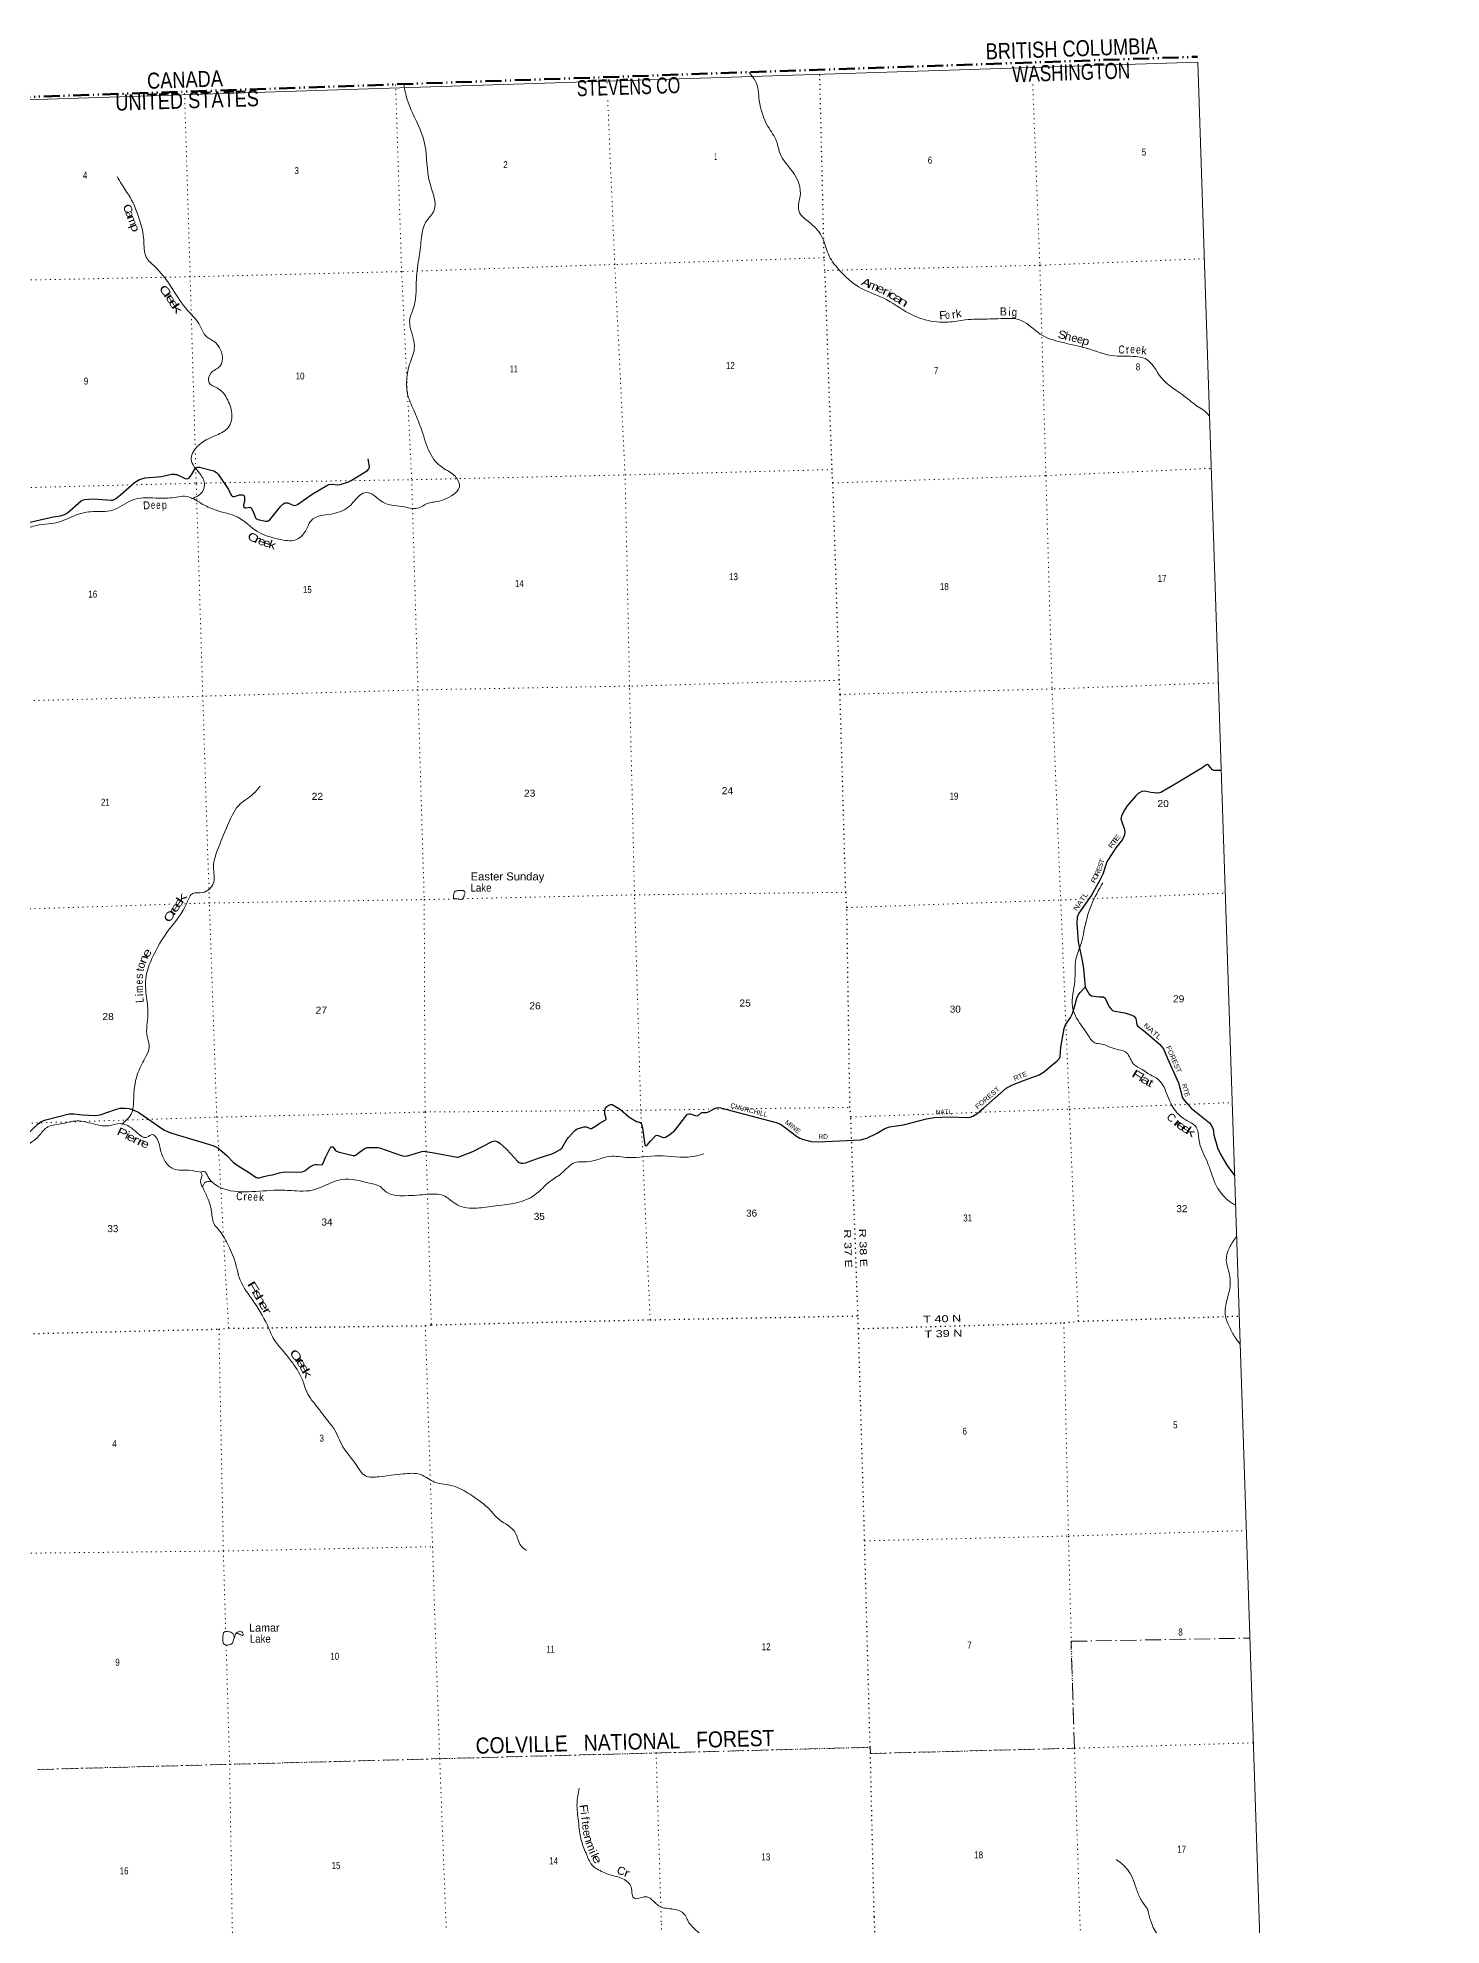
# Model space of a CAD drawing. Header units: feet. Extents: x 485078 to 733631, y 372822 to 564222.
# Drawn here: x 698568 to 733631, y 517044 to 564222 of the extents above; entities that cross this region are included whole.
import ezdxf
from ezdxf.enums import TextEntityAlignment as Align

# ---------------------------------------------------------------- set-up
doc = ezdxf.new("R2010")
doc.units = ezdxf.units.FT
doc.header["$LTSCALE"] = 80
for name, pattern in [('DASH_DOUBLE_DOT', [9.2, 5, -1.2, 0.3, -1.2, 0.3, -1.2]), ('DOT_DASHED', [7.7, 5, -1.2, 0.3, -1.2]), ('DOTTED', [1.5, 0.3, -1.2])]:
    doc.linetypes.add(name, pattern=pattern)
for name, color, linetype, lineweight in [('10', 7, 'DASH_DOUBLE_DOT', 60), ('29', 7, 'Continuous', 25), ('30', 7, 'Continuous', 25), ('39', 7, 'Continuous', 13), ('4', 7, 'Continuous', 13), ('41', 7, 'Continuous', 13), ('44', 7, 'DOT_DASHED', 13), ('6', 7, 'DOTTED', 25), ('7', 7, 'DOTTED', 13)]:
    doc.layers.add(name, color=color, linetype=linetype, lineweight=lineweight)
doc.layers.add('12', color=7, linetype='Continuous')

msp = doc.modelspace()

# ---------------------------------------------------------------- linework, layer by layer
at = {"layer": '10', "lineweight": 70}
msp.add_line((697246.02, 562702.52), (727542.54, 563746.48), dxfattribs=at)
at = {"layer": '29'}
for points in [[(698082.42, 552049.2), (698950.33, 552245.43), (699138.78, 552269.63), (699237.78, 552306.07), (699314.14, 552348.88), (699653.56, 552643.23), (699687.5, 552665.87), (699739.54, 552683.02), (699962.39, 552692.94), (700399.64, 552666.07), (700445.53, 552665.87), (700513.41, 552699.84), (700636.4, 552797.55), (700985.6, 553108.56), (701107.39, 553180.98), (701249.23, 553218.79), (701658.09, 553257.5), (701910.68, 553311.17), (701981.39, 553312.6), (702006.85, 553308.35), (702038.47, 553305.29), (702253.02, 553205.96), (702301.01, 553200.8), (702320.81, 553202.22), (702346.27, 553223.44), (702412.63, 553300.4), (702501.82, 553454.9), (702532.95, 553483.83), (702566.89, 553488.08), (702607.35, 553484.87), (702962.88, 553394.68), (703034.01, 553356.74), (703073.19, 553312.6), (703332.1, 552933.5), (703389.97, 552801.74), (703404.11, 552781.93), (703426.29, 552767.35), (703443.71, 552759.28), (703480.48, 552759.28), (703606.34, 552793.91), (703684.13, 552798.91), (703709.59, 552787.59), (703725.87, 552767.88), (703732.22, 552730.98), (703732.53, 552632.93), (703703.93, 552535.69), (703703.93, 552514.46), (703715.08, 552497.12), (703752.02, 552473.42), (703766.16, 552469.18), (703873.64, 552487.58), (703887.78, 552483.33), (703898.95, 552471.36), (703910.41, 552459.27), (703946.39, 552378.21), (704006.58, 552222.94), (704028.95, 552199.54), (704068.8, 552183.32), (704255.48, 552135.2), (704297.91, 552135.2), (704320.43, 552143.29), (704362.96, 552172), (704635.84, 552501.53), (704693.9, 552565.41), (704739.15, 552593.71), (704793.31, 552599.93), (704815.52, 552599.37), (704965.43, 552534.27), (705018.72, 552535.28), (705058.77, 552551.25), (705421.46, 552809.85), (705791.8, 553032.83), (705839.43, 553053.63), (705941.65, 553060.34), (706051.56, 553045.14), (706125.1, 553053.63), (706334.41, 553118.73), (706394.96, 553151.07), (706804.35, 553407.72), (706840.71, 553444.21), (706849.19, 553466.85), (706854.85, 553486.67), (706849.91, 553544.52), (706818.39, 553700.78)], [(728137.3, 545908.08), (727946.82, 545903.67), (727915.24, 545919.94), (727873.27, 545970.91), (727816.71, 546039.52), (727794.08, 546056.5), (727765.93, 546051.85), (727731.85, 546033.86), (727671.75, 545983.94), (726982.53, 545562.01), (726623.09, 545360.25), (726560.86, 545337.61), (726539.83, 545338.48), (726374.46, 545352.8), (726227.1, 545388.56), (726152.37, 545379.22), (726063.05, 545331.95), (725989.43, 545264.49), (725785.86, 545026.28), (725725.47, 544930.27), (725644.44, 544777.21), (725627.47, 544692.31), (725635.88, 544670.84), (725714.36, 544435.53), (725723.63, 544358.33), (725717.98, 544296.07), (725664.86, 544179.54), (725499.16, 543969.87), (725316.33, 543687.55), (725279.87, 543623.12), (725174.91, 543313.96), (725098.67, 543162.7), (724894.2, 542794.27), (724580.05, 542341.25), (724535.67, 542241.28), (724525.98, 542101.24), (724560.36, 541628.29), (724657.07, 541155.53), (724692.33, 540948.96), (724738.27, 540490.54), (724732.6, 540480.25)], [(712596.71, 537084.29), (712740.94, 537170.83), (712766.39, 537193.48), (712767.05, 537204.87), (712737.12, 537314.78), (712735.28, 537402.92), (712746.59, 537446.79), (712759.9, 537470.96), (712789.02, 537506.22), (712834.27, 537543.02), (712879.62, 537555.91), (712916.3, 537554.34), (713125.26, 537429.43), (713336.49, 537251.29), (713529.43, 537137.07), (713617.76, 537104.32), (713640.39, 537090.17), (713648.27, 537072.68), (713673.97, 536968.67), (713732.51, 536553.07), (713753.53, 536528.36), (713783.34, 536536.72), (713876.27, 536640.9), (714008.09, 536783.09), (714034.08, 536787.74), (714070.44, 536782.97), (714166.49, 536737.8), (714196.82, 536732.98), (714214.57, 536732.14), (714248.51, 536743.46), (714331.51, 536792.23), (714471.96, 536896.3), (714511.28, 536943.88), (714755.43, 537269.33), (714797.24, 537313.77), (714834.01, 537327.92), (714868.17, 537323.77), (714992.2, 537283.78), (715046.7, 537277.64), (715068.77, 537279.8), (715145.14, 537347.73), (715159.28, 537356.22), (715277.09, 537360.46), (715328.99, 537373.2), (715468.97, 537452.01), (715524.15, 537477.92), (715563.75, 537480.75), (715627.14, 537471.75), (717017.59, 537107.15), (717125.12, 537062.81), (717277.55, 536957.24), (717525.41, 536766.27), (717605.91, 536716.57), (717701.25, 536681.71), (717888.76, 536637.32), (718077.28, 536622.4), (719121.02, 536675.56), (719280.37, 536716.57), (719541.63, 536839.79), (719727.27, 536959.98), (719845.77, 536999.88), (720197.84, 537052.72), (720773.81, 537200.55), (720971.83, 537231.5), (721349.32, 537246.9), (721786.4, 537234.51), (721859.94, 537245.83), (721927.63, 537269.43), (722029.65, 537325.08), (722196.17, 537470.64), (722765.05, 537964.72), (722918.27, 538047.09), (723217.63, 538170.7), (723585.06, 538302.77), (723721.08, 538380.77), (723847.99, 538491.68), (724037.87, 538646.82), (724083.13, 538697.77), (724112.3, 538757.3), (724128.49, 538987.9), (724190.61, 539365.71), (724214.88, 539457.06), (724247.18, 539549.68), (724366.18, 539734.82), (724416.89, 539832.7), (724474.74, 540027.2), (724526.6, 540214.68), (724558.31, 540291.21), (724608.02, 540360.82), (724738.27, 540490.54)], [(724738.27, 540490.54), (724835.49, 540313.86), (724890.43, 540276), (725084.34, 540250.6), (725191.87, 540245.93), (725238.42, 540213.69), (725336.22, 540001.26), (725389.87, 539934.6), (725418.15, 539906.3), (725472.72, 539891.09), (725727.63, 539845.65), (725904.65, 539793.09), (725949.52, 539766.75), (726000.82, 539708.18), (726015.18, 539611.7), (726029.1, 539549.69), (726054.79, 539512.22), (726228.14, 539383.17), (726591.03, 539063.12), (726690.97, 538949.67), (726796.18, 538711.23), (727064.63, 538097.27), (727124.2, 537885.51), (727166.14, 537724.16), (727206.14, 537666.46), (727385.93, 537467.03), (727844.97, 537098.67), (727895.78, 537025.06), (727935.49, 536951.49), (727952.03, 536793), (728004.88, 536601.17), (728042.97, 536476), (728127.82, 536300.53), (728294.71, 536013.98), (728471.86, 535777.64)], [(698072.28, 536595.28), (698577.78, 537079.01), (698655.11, 537135.45), (698765.38, 537178.48), (699350.91, 537322.25), (699467.98, 537328.49), (699686.05, 537301.92), (700001.46, 537282.63), (700124.48, 537299.31), (700509.92, 537434.04), (700623.73, 537463.77), (700748.18, 537469.43), (700848.82, 537460.19), (700951.83, 537424.14), (701095.71, 537355.95), (701717.68, 536928.05), (701823, 536877.9), (701938.11, 536832.96), (702943.08, 536532.61), (703068.3, 536477.56), (703292.27, 536279.7), (703446.55, 536113.72), (703549.83, 536040.65), (703835.81, 535868.4)], [(703835.81, 535868.4), (703859.88, 535853.9), (704023.56, 535734.47), (704057.5, 535725.97), (704101.57, 535725.27), (704216.94, 535761.64), (704320.6, 535787.52), (704434.87, 535797.62), (704608.06, 535848.15), (704691.08, 535867.49), (704753.31, 535877.39), (705126.26, 535864.51), (705200.2, 535884.47), (705239.81, 535902.87), (705319.81, 535966.21), (705364.26, 535996.27), (705466.08, 536047.21), (705505.68, 536061.36), (705539.67, 536062.79), (705662.66, 536053.02), (705678.22, 536058.53), (705692.36, 536072.68), (705759.11, 536229.97), (705877.17, 536480.32), (705893.2, 536496.52), (705907.33, 536502.89), (705931.38, 536502.18), (705947.25, 536488.86), (706004.25, 536410.17), (706013.41, 536400.29), (706031.78, 536389.68), (706096.14, 536369.04), (706446.16, 536284.25), (706474.45, 536282.83), (706485.06, 536285.98), (706502.73, 536289.91), (706523.95, 536302.64), (706608.94, 536367.05), (706748.81, 536463.97), (706775.68, 536478.12), (706794.04, 536480.55), (707061.42, 536481.96), (707106.62, 536476), (707680.79, 536276.47), (707746.32, 536270.17), (707808.08, 536276.47), (708164.46, 536381.19), (708201.23, 536388.26), (708247.06, 536384.78), (708420.95, 536356.65), (709044.12, 536243.92), (709061.09, 536245.33), (709096.29, 536247.42), (709439.55, 536380.66), (709917.57, 536629.65), (709983.17, 536647.23), (710045.4, 536633.08), (710113.97, 536590.21), (710286.34, 536430.87), (710557.9, 536135.82), (710591.29, 536110.9), (710647.86, 536091.08), (710687.46, 536088.25), (710754.29, 536096.38), (711119.51, 536234.43), (711394.15, 536316.8), (711487.92, 536357.13), (711618.03, 536430.72), (711660.34, 536469.5), (711789.75, 536681.92), (711830.17, 536733.56), (711974.42, 536897.71), (712018.4, 536932.16), (712067.76, 536958.56), (712217.67, 537003.85), (712251.61, 537003.85), (712279.4, 537001.94), (712364.75, 536955.73), (712387.38, 536950.07), (712405.65, 536955.98), (712505.99, 537020.07), (712596.71, 537084.29)]]:
    msp.add_lwpolyline(points, dxfattribs=at)
at = {"layer": '39'}
for points in [[(716340.3, 563351.6), (716497.74, 563139.26), (716593.9, 562652.06), (716809.65, 562006.16), (717024.08, 561631.42), (717119.89, 561306.12), (717368.23, 560948.47), (717619.8, 560323.77), (717578.77, 559899.7), (717924.21, 559540.6), (718199.48, 559159.38), (718339.59, 558766.46), (718608.47, 558397.22), (719076.41, 557994.85), (719702.87, 557712.07), (720327.76, 557338.18), (720740.77, 557171.12), (721310.55, 557113.5), (721739.67, 557171.52), (722030.42, 557187.38), (722549.77, 557199.24), (723139.43, 557154.29), (723609.65, 556816.74), (724147.07, 556610.51), (724763.84, 556461.05), (725476.83, 556267.61), (725990.79, 556255.04), (726234.86, 556202.87), (726636.08, 555725.86), (727233.47, 555248.02), (727520.62, 555024.98), (727683.22, 554920.04), (727843.31, 554761.36)], [(707715.22, 563060.72), (707797.11, 562677.98), (708019.71, 562151.67), (708240.64, 561538.29), (708354.7, 560616.45), (708474.82, 560214.9), (708470.96, 559911.23), (708254.87, 559603.9), (708149.23, 559176.08), (708085.66, 558688.66), (708022.71, 558104.12), (707962.72, 557485.26), (707859.95, 557174.89), (707875.28, 556983.04), (707974.74, 556449.38), (707850.31, 556043.32), (707783.01, 555618.54), (707803.01, 555329.67), (707964.09, 554908.98), (708126.76, 554504.52), (708258.79, 554111.38), (708508.58, 553626.27), (708680.47, 553477.05), (709000, 553252.86), (709102.18, 552990.47), (708959.46, 552810.58), (708461.28, 552615.12), (708332.51, 552591.44), (708056.97, 552462.65), (707669.55, 552506.93), (707411.94, 552536.48), (707074.02, 552693.4), (706867.77, 552841.69), (706698.1, 552835.13), (706418.05, 552574.67), (706025.99, 552343.59), (705386.42, 552142.33), (705257.81, 551889.96), (705010.96, 551672.89), (704585.86, 551689.86), (704056.96, 551880.12), (703568.05, 552235.39), (702998.9, 552418.51), (702652.68, 552583.3), (702282, 552755.53), (701876.57, 552718.39), (701383.1, 552721.39), (700911.65, 552658.19), (700441.06, 552414.89), (699892.11, 552375.93), (699486.37, 552276.04), (699054.26, 552104.61), (698460.21, 552013.84), (698129.9, 551891.68), (697798.95, 551866.64), (697586.73, 551895.54)], [(700549.85, 560749.84), (700664.3, 560556.59), (700873.26, 560234.32), (701117.83, 559643.83), (701215.68, 559168.83), (701278.04, 558735.37), (701494.73, 558500.33), (701877.61, 558028.9), (702265.09, 557462.47), (702627.1, 557014.77), (702771.49, 556761.6), (703004.28, 556603.9), (703119.58, 556007.93), (702889.71, 555835.83), (702849.67, 555597.98), (703049.31, 555469.74), (703314.51, 555161.12), (703417.97, 554777.33), (703336.77, 554491.83), (703030.88, 554289.36), (702545.5, 553995.08), (702398.56, 553673.41), (702607.9, 553336.98), (702729.96, 553087.27), (702702.53, 552906.42), (702411.82, 552696.87)], [(700667.55, 537060.96), (700917.68, 537356.3), (700965.44, 537756.27), (701078.19, 538368.45), (701269.74, 538760.12), (701352.59, 538984.95), (701300.65, 539258.8), (701318.22, 539801.65), (701286.4, 540227.83), (701273.72, 540767.85), (701421.46, 541208.94), (701854.54, 541938.97), (702297.46, 542604.5), (702438.8, 542834.95), (702684.88, 542857.72), (702959.3, 543101.84), (702958.78, 543492.42), (703080.95, 543981.4), (703340.88, 544609.66), (703625.58, 545070.6), (703952.43, 545320.18), (704125.12, 545513.01)], [(725178.11, 543098.77), (724889.83, 542546.65), (724705.55, 541888.04), (724642.37, 541609.09), (724506.04, 541194.61), (724474.7, 540637.22), (724416.95, 540010.32), (724490.01, 539777.51), (724804.3, 539300.2), (724977.62, 539098.4), (725152.33, 539068.67), (725450.59, 538957.23), (725770.97, 538850.44), (725952.72, 538561.85), (726162.51, 538431.86), (726302.61, 538336.44), (726569.81, 538177.63), (726799.59, 537758.77), (727037.35, 537344.17), (727285.28, 537150.44), (727509.98, 536992.52), (727572.63, 536696.69), (727812.35, 536061.55), (728017.26, 535516.55), (728295.47, 535175.9), (728496.28, 535031.94)], [(709223.93, 542797.76), (709238.55, 542869.27), (709227.62, 542884.88), (709079.51, 542903.18), (708992.95, 542888.72), (708955.18, 542790.57), (708961.37, 542711.81), (709069.01, 542694.45), (709172.23, 542691.14), (709207.28, 542740.64), (709223.93, 542797.76)], [(702640.68, 535864.26), (702346.15, 535913.05), (701956.92, 535949.2), (701753.83, 536129.96), (701636.85, 536416.24), (701527.07, 536735.09), (701436.07, 536809.56), (701296.33, 536743.09), (700996.92, 536896.99), (700623.88, 537081.3), (700340.24, 537027.17), (700017.91, 537057.01), (699542.28, 537147.51), (699141.88, 537074.07), (698782.56, 536977.44), (698598.02, 536774.17), (698342.7, 536571.03), (698195.59, 536478.05), (698078.65, 536371.35)], [(715204.8, 536324.44), (714918.28, 536255.2), (714084.57, 536277.44), (713329.52, 536232.97), (712851.61, 536258.65), (712333.37, 536131.46), (711984.24, 536105.94), (711645.98, 535829.75), (711366.09, 535638.1), (711182.63, 535469.27), (710873.74, 535228.27), (710007.81, 535022.98), (709534.12, 534967.82), (709058.87, 535044.16), (708696.42, 535285.43), (708331.66, 535314.13), (707746.23, 535278.24), (707243.67, 535392.31), (707119.18, 535508.38), (706906.95, 535579.62), (706158.04, 535681.02), (705891.38, 535596.99), (705354.7, 535404.55), (705035.33, 535400.06), (704565.78, 535415.84), (703140.57, 535476.91), (702819.44, 535759.75), (702718.88, 535888.61), (702640.68, 535864.26)], [(702683.03, 535497.06), (702639.57, 535682.09), (702671, 535790.19), (702640.68, 535864.26)], [(702682.44, 535499.57), (702758.64, 535616.46), (702835.03, 535632.67), (702921.97, 535636.88)], [(702683.03, 535497.06), (702809.73, 535225.21), (702902.96, 534920.08), (702964.53, 534589.82), (703113.44, 534393.44), (703331.64, 534028.92), (703516.27, 533560.28), (703597.77, 533240.67), (703913.76, 532700.67), (704303.83, 532039.19), (704496.58, 531643.63), (704716.23, 531374.26), (704927.69, 531108.72), (705204.14, 530610.16), (705287.42, 530373.58), (705573.45, 529968.36), (705804.14, 529664.89), (705952.89, 529474.58), (706192.19, 529003.35), (706513.46, 528566.7), (706755.94, 528275.69), (707092.19, 528254.32), (707696.89, 528325.12), (708126.03, 528308.26), (708483.01, 528119.47), (708940.57, 528024.44), (709362.82, 527815.13), (709883.52, 527406.08), (710085.41, 527194.93), (710505.34, 526847.94), (710633.09, 526537.66), (710775.98, 526413.98)], [(728522.95, 534268.92), (728338.17, 533978.94), (728261.39, 533679.39), (728317.59, 533397.56), (728356.56, 533005.98), (728331.69, 532879.84), (728239.15, 532490.81), (728243.29, 532264.26), (728339.47, 531999.69), (728488.51, 531724.38), (728610.86, 531561.36)], [(703475.45, 524225.87), (703437.66, 524339.71), (703339.46, 524381.61), (703232.47, 524374.7), (703190.29, 524215.72), (703216.37, 524074.75), (703318.23, 524047.12), (703430.17, 524094.63), (703465.65, 524202.84), (703488.46, 524256.07), (703518.65, 524335.81), (703614.43, 524382.89), (703694.39, 524342.53), (703691.78, 524289.84), (703610.12, 524318.01), (703577.41, 524331.31), (703519.09, 524336.26)], [(712096.52, 520466.89), (712040.19, 520084.91), (712074.36, 519646.65), (712152.67, 519146.84), (712283.49, 518798.19), (712436.46, 518527.04), (712576.61, 518429.6), (712893.66, 518296.41), (713224.25, 518185.84), (713395.06, 518002.19), (713418.36, 517814.6), (713473.6, 517716.91), (713620.88, 517728.94), (713790.12, 517751.68), (714083.27, 517530.83), (714404.95, 517450.38), (714694.96, 517344.8), (714776.9, 517231.63), (714831.37, 517103.02)], [(725513.02, 518686.37), (725792.74, 518438.85), (726007.63, 517973.04), (726117.52, 517707.04), (726273.72, 517477)], [(714831.37, 517103.02), (715004.05, 516928.19), (715188.69, 516773.61), (715422.1, 516612.34), (715686.93, 516344.73), (715803.9, 516149.77), (716027.56, 515765.63), (716136.58, 515706.02), (716248.08, 515630.29), (716344.26, 515594.6), (716346.46, 515588.59), (716382.03, 515478.32), (716500.72, 515153.9), (716522.8, 514950.15), (716607.08, 514695.57), (716770.27, 514372.43), (716912.08, 514018.32), (717069.51, 513824.52), (717170.32, 513768.73), (717331.36, 513660.02), (717367.57, 513177.43), (717697.74, 512960.24), (717835.97, 512800.29), (717932.19, 512622.95), (718078.69, 512457.17), (718193.41, 512270.24), (718261.15, 512027.33), (718283.62, 511880.25), (718313.03, 511703.02), (718378.56, 511536.94), (718468.46, 511438.34), (718590.08, 511362.91), (718689.12, 511228.14), (718764.66, 510995.57), (718854.82, 510818.06), (719058.93, 510479.9), (719260.43, 510161.9), (719436.43, 509885.67), (719648.28, 509559.87), (719832.96, 509263.65), (720032.32, 508949.64), (720202.88, 508721.81), (720425.83, 508572.38), (720523.9, 508401.17), (720569.88, 508281.07), (720776.01, 508153.42), (721016.81, 508016.64), (721179.67, 507845.26), (721339.47, 507639.38), (721508.53, 507393.31), (721672.84, 507171.37), (721996.52, 506828.54), (722203.76, 506662.48), (722460.48, 506465.45), (722644.59, 506329.07), (722900.47, 506020.73), (723175.76, 505741.27), (723414.45, 505537.65), (723662.99, 505413.24), (723986.89, 505343.6), (724212.34, 505317.68), (724530.68, 505440.12), (724815.31, 505468.5), (725072.54, 505463.73), (725387.39, 505286.58), (725585.89, 505142.52), (725870.85, 505019.15), (726291.87, 504810.64), (726565.99, 504782.07), (726833.31, 504708.79), (727096.65, 504562.54), (727279.13, 504482.78), (727491.13, 504432.19), (727710.32, 504272.53), (727953.11, 504067.01), (728244.39, 503864.91), (728530.92, 503686.95), (728750.59, 503511.12), (728829.61, 503438.51), (729029.32, 503322.81), (729184.53, 503205.85), (729377.49, 503043.42), (729476.41, 502912.7), (729558.95, 502860.09)], [(729331.54, 509745.32), (729162.32, 510602.07), (729087.63, 510835.94), (728985.83, 511136.56), (728848.08, 511419.96), (728712.3, 511705.44), (728625.05, 511852.68), (728602.5, 512072.6), (728655.69, 512193.52), (728707.73, 512284.05), (728623.88, 512453.65), (728504.25, 512670.79), (728393.05, 512876.03), (728192.96, 513285.13), (728152.23, 513433.71), (728039.25, 513630.8), (727924.3, 513825.82), (727689.25, 514043.7), (727403.8, 514464.52), (727260.57, 514727.53), (727135.4, 515065.92), (727154.11, 515119.07), (727191.62, 515292.15), (727154.06, 515471.17), (726945.42, 515685.76), (726891.27, 515878.47), (726858.96, 516085.98), (726781.8, 516304.33), (726638.98, 516553.19), (726611.73, 516655.61), (726531.98, 516823.3), (726438.25, 516984.53), (726376.83, 517148.7), (726330.61, 517276.88), (726297.97, 517425.69), (726273.72, 517477)]]:
    msp.add_spline(points, degree=3, dxfattribs=at)
at = {"layer": '4'}
msp.add_lwpolyline([(727552.54, 563611.91), (733631.22, 379550.22), (703073.68, 378562.1), (672514.8, 377616.02), (641954.65, 376711.97), (611393.28, 375849.96), (580830.76, 375029.99), (550267.15, 374252.07), (519702.48, 373516.18), (489136.84, 372822.34), (485083.98, 556942.67), (515396.36, 557630.76), (545707.77, 558360.55), (576018.15, 559132.03), (606327.43, 559945.21), (636635.58, 560800.08), (666942.51, 561696.64), (697248.19, 562634.88)], close=True, dxfattribs=at)
msp.add_lwpolyline([(727552.54, 563611.91), (733631.22, 379550.22), (703073.68, 378562.1), (672514.8, 377616.02), (641954.65, 376711.97), (611393.28, 375849.96), (580830.76, 375029.99), (550267.15, 374252.07), (519702.48, 373516.18), (489136.84, 372822.34), (485083.98, 556942.67), (515396.36, 557630.76), (545707.77, 558360.55), (576018.15, 559132.03), (606327.43, 559945.21), (636635.58, 560800.08), (666942.51, 561696.64), (697248.19, 562634.88)], close=True, dxfattribs=at)
at = {"layer": '44'}
msp.add_lwpolyline([(698567.73, 520937.15), (719363.55, 521493.12), (719370.16, 521337.59), (724466.06, 521469.23), (724382.84, 524140.84), (728853.42, 524221.15)], dxfattribs=at)
at = {"layer": '6'}
for points in [[(719464.58, 517254.15), (719370.16, 521337.59), (719363.55, 521493.12), (719225.61, 526662.12), (719071.39, 531956.34), (719060.72, 532273.79), (718878.88, 537245.49), (718858.13, 537487.79), (718780.87, 542480.49), (718754.3, 542862.28), (718611.63, 547806.69), (718593.86, 548162.41), (718433.38, 553092.17), (718412.12, 553427.56), (718234.15, 558405.43), (718215.46, 558720.64), (718103.76, 563421.24)], [(698223.14, 531828.43), (703093.16, 531944.09), (703335.25, 531964.73), (708249.14, 532031.32), (708400.3, 532049.53), (713866.57, 532177.44), (719060.72, 532273.79)], [(719071.39, 531956.34), (724201.52, 532101.57), (724564.46, 532139.61), (728587.66, 532271.14)], [(719464.58, 517254.15), (719485.13, 516133.49), (719508.77, 516016.77), (719651.49, 510826.57), (719679.53, 510697.82), (719812.69, 505418.28), (719963.39, 500092.69), (720118.2, 494765.19), (720133.84, 494565.71), (720267.09, 489362.62), (720268.68, 489168.33), (720412.42, 483990.52), (720410.15, 483812.11), (720537.4, 478673.4), (720540.56, 478487.95)]]:
    msp.add_lwpolyline(points, dxfattribs=at)
at = {"layer": '7'}
for p, q in [((723404.41, 563603.89), (723411.41, 563425.57)), ((712789.24, 563089.51), (712782.91, 563237.89)), ((697887.53, 542433.03), (701932.97, 542565.04)), ((724800.13, 542696.53), (728238.55, 542842.23)), ((714015.15, 521350.13), (714147.37, 517081.49))]:
    msp.add_line(p, q, dxfattribs=at)
for points in [[(703335.25, 531964.73), (703039.97, 537241.01), (702853.79, 542595.09), (702690.86, 547763.6), (702525.71, 553087.88), (702375.18, 558246.61), (702233.08, 562874.36)], [(707507.61, 563056.11), (707657.36, 558377.69), (707910.18, 553175.15), (708065.32, 547921.44), (708222.15, 542679.9), (708243.34, 537369.99), (708400.3, 532049.53)], [(723426.15, 563049.9), (723603.33, 558534.79), (723754.54, 553276.92), (723907.78, 547944.22), (724124.15, 542669.88), (724341.21, 537444.12), (724564.46, 532139.61)], [(713866.57, 532177.44), (713633.01, 537414.9), (713477.03, 542773.83), (713352.53, 548016.23), (713241.3, 553291.36), (712982.77, 558554.45), (712805.8, 562701.52)], [(718215.46, 558720.64), (712982.77, 558554.45), (707657.36, 558377.69), (702375.18, 558246.61), (697390.19, 558147.91)], [(727714.91, 558698.26), (723603.33, 558534.79), (718234.15, 558405.43)], [(697554.44, 552957.96), (702525.71, 553087.88), (707910.18, 553175.15), (713241.24, 553293.38), (718412.12, 553427.56)], [(718433.38, 553092.17), (723754.54, 553276.92), (727887.92, 553459.4)], [(718593.86, 548162.41), (713352.53, 548016.23), (708065.32, 547921.44), (702690.86, 547763.6), (697722.89, 547635.02)], [(728064.99, 548097.54), (723907.78, 547944.22), (718611.63, 547806.69)], [(702235.97, 542574.93), (702853.79, 542595.09), (708222.15, 542679.9), (713476.37, 542798.1), (718754.3, 542862.28)], [(718780.87, 542480.49), (724124.15, 542669.88), (724522.34, 542685.58)], [(698056.86, 537082.44), (703039.97, 537241.01), (708243.34, 537369.99), (713633.01, 537414.9), (718858.13, 537487.79)], [(718878.88, 537245.49), (724341.21, 537444.12), (728411.5, 537605.14)], [(703093.16, 531944.09), (703203.69, 526397.75), (703262.86, 524392.13)], [(708249.14, 532031.32), (708429.9, 526505.07), (708608.89, 521207.96), (708775.69, 516904.73)], [(724201.52, 532101.57), (724316.26, 526771.89), (724466.06, 521469.23), (724593.85, 517421.87)], [(698396.69, 526344.66), (703203.69, 526397.75), (708429.9, 526505.07)], [(719225.9, 526652), (724316.26, 526771.89), (728764.75, 526908.93)], [(703273.16, 524042.79), (703360.65, 521077.29), (703431.94, 516737.42)], [(698567.73, 520937.15), (703355.62, 521066.72), (708608.89, 521205.53), (714011.87, 521349.86), (719366.42, 521488.97)], [(719370.6, 521335.27), (724466.06, 521469.23), (728939.97, 521603.22)], [(714147.37, 517081.49), (714184.93, 516000.88), (714337.89, 510667.25), (714474.13, 505351.36), (714599.35, 499996.69), (714693.65, 494382.02), (714934.38, 489024.61), (715097.91, 483805.77)], [(724593.85, 517421.87), (724645.73, 516191.23), (724805.41, 510835.53), (725005.29, 505559.94), (725233.53, 500214.31), (725378.63, 494872.36), (725525.19, 489619.52), (725495.93, 488942.77), (725625.3, 484292.47), (725740.31, 480473.94)]]:
    msp.add_lwpolyline(points, dxfattribs=at)

# ---------------------------------------------------------------- texts
at = {"layer": '10'}
for s, rotation, width, p in [('BRITISH COLUMBIA', 1.974, 0.85, (722256.7, 563678.3)), ('CANADA', 1.974, 0.85, (701304.63, 562943.95)), ('WASHINGTON', 1.88, 0.8, (722918.93, 563109.45)), ('UNITED STATES', 1.821, 0.85, (700511.73, 562398.49))]:
    msp.add_text(s, height=400, rotation=rotation, dxfattribs=dict(at, width=width)).set_placement(p)
at = {"layer": '12', "width": 0.75}
msp.add_text('STEVENS CO', height=400, rotation=1.851, dxfattribs=at).set_placement((712039.55, 562757.71))
at = {"layer": '30'}
for s, rotation, width, p in [('R', 57.073, 1.3, (725442.6, 544011.31)), ('T', 51.681, 1.8, (725511.29, 544098.46)), ('E', 51.681, 1.6, (725581.32, 544186.32)), ('E', 71.248, 1.1, (725142.16, 543432.44)), ('S', 71.248, 1.1, (725173.11, 543526.43)), ('T', 71.248, 1.25, (725205.51, 543621.87)), ('F', 60.971, 1.4, (725002.77, 543134.16)), ('O', 63.25, 1.1, (725044.43, 543221.7)), ('R', 63.25, 1.15, (725096.5, 543319.24)), ('NATL', 55.26, 1.25, (724672.45, 542597.34)), ('NATL', 318.589, 1.3, (726380.82, 539342.42)), ('FOREST', 293.617, 1.1, (726895.45, 538665.41)), ('RTE', 22.436, 1.1, (723135.19, 538212.4)), ('FOREST', 40.975, 1.15, (722332.24, 537681.54)), ('RTE', 285.712, 1.05, (727193.39, 537898.07)), ('N', 2.336, 0.7, (721060.87, 537308.08)), ('A', 2.336, 0.8, (721173.18, 537311.33)), ('T', 2.336, 0.85, (721266.92, 537313.02)), ('L', 358.376, 0.8, (721374.97, 537316.44)), ('MINE', 322.387, 1.1, (717396.17, 536954.2)), ('RD', 2.916, 0.85, (718193.02, 536698.38))]:
    msp.add_text(s, height=120, rotation=rotation, dxfattribs=dict(at, width=width)).set_placement(p, align=Align.CENTER)
msp.add_text('CHURCHILL', height=120, rotation=345.307, dxfattribs=at).set_placement((716320.52, 537362.3), align=Align.CENTER)
at = {"layer": '41'}
for s, rotation, width, p in [('C', 295.014, 1.2, (700730.41, 559903.29)), ('a', 291.112, 1.3, (700779.02, 559783.26)), ('m', 290.611, 1.1, (700837.46, 559620.12)), ('p', 292.555, 1.35, (700908.49, 559436.89)), ('A', 335.054, 1.3, (719229.22, 558006.14)), ('C', 308.449, 1.55, (701675.57, 557833.08)), ('r', 305.573, 1.85, (701749.35, 557726.91)), ('e', 303.593, 1.6, (701812.68, 557634.92)), ('e', 303.593, 1.6, (701888.31, 557517.44)), ('m', 337.962, 1.15, (719415.22, 557928.14)), ('e', 336.962, 1.3, (719584.61, 557859.87)), ('r', 335.611, 1.45, (719708.05, 557797.47)), ('i', 333.525, 1.2, (719796.54, 557745.06)), ('c', 329.901, 1.65, (719885.45, 557698.7)), ('a', 328.053, 1.65, (720013.27, 557619.68)), ('n', 328.053, 1.65, (720139.54, 557540.94)), ('k', 304.358, 1.85, (701967.95, 557400.97)), ('F', 4.882, 1.2, (721190.79, 557191.54)), ('o', 2.384, 0.75, (721300.03, 557195.56)), ('r', 9.187, 1.05, (721465.16, 557210.22)), ('k', 9.187, 1.05, (721588.31, 557234.51)), ('B', 0.307, 0.95, (722692, 557280.01)), ('g', 358.282, 0.9, (722964.92, 557267.66)), ('S', 346.329, 1.15, (724139.16, 556701.15)), ('h', 346.329, 1.1, (724289.37, 556659.82)), ('p', 344.632, 1.2, (724727.76, 556546.68)), ('C', 356.658, 0.8, (725636.9, 556330.67)), ('e', 358.026, 0.75, (725917.46, 556337.61)), ('e', 355.385, 0.8, (726059.83, 556328.52)), ('D', 3.244, 0.9, (701291.28, 552435.73)), ('e', 359.812, 0.7, (701447.45, 552446.09)), ('e', 359.812, 0.7, (701582.15, 552445.66)), ('p', 1.492, 0.85, (701732.65, 552445.54)), ('C', 326.533, 1.4, (703892.1, 551648.01)), ('r', 334.508, 1.5, (704019.22, 551590.93)), ('e', 337.835, 1.25, (704133.61, 551543.82)), ('e', 341.601, 1.15, (704263.94, 551499.04)), ('k', 341.601, 1.3, (704397.29, 551453.87)), ('e', 56.279, 1.6, (702083.64, 542429.44)), ('e', 56.279, 1.6, (702164.35, 542549.19)), ('k', 56.279, 1.8, (702239.54, 542661.83)), ('C', 56.432, 1.4, (701932.66, 542201.38)), ('r', 56.432, 1.8, (702016.25, 542327.33)), ('n', 67.856, 1.35, (701296.49, 541156.07)), ('e', 60.441, 1.45, (701376.97, 541297.73)), ('e', 90.905, 0.75, (701190.7, 540618.77)), ('s', 88.627, 0.95, (701193.56, 540762.1)), ('L', 94.385, 0.9, (701210.97, 540174.98)), ('m', 92.923, 0.8, (701197.17, 540442.05)), ('F', 329.054, 1.8, (725999.26, 538202.95)), ('l', 328.749, 1.25, (726093.96, 538143.82)), ('a', 329.681, 1.6, (726198.17, 538082.64)), ('t', 330.631, 1.4, (726325.6, 538008.35)), ('P', 334.399, 1.45, (700638.94, 536763.6)), ('i', 333.01, 1.2, (700761.07, 536702.9)), ('r', 318.707, 2.1, (726990.26, 537018.79)), ('e', 322.682, 1.75, (727082.42, 536945.76)), ('e', 325.682, 1.6, (727201.12, 536867.9)), ('k', 327.625, 1.75, (727320.06, 536791.45)), ('e', 333.01, 1.4, (700859.97, 536652.51)), ('r', 332.755, 1.55, (700978.41, 536591.59)), ('r', 332.838, 1.55, (701089.37, 536539.31)), ('e', 335.28, 1.35, (701210.03, 536491.11)), ('C', 357.542, 0.8, (703601.14, 535167.96)), ('e', 358.267, 0.75, (703866.38, 535158.64)), ('e', 358.267, 0.75, (704008.31, 535154.63)), ('k', 358.267, 0.9, (704155.8, 535148.12)), ('F', 300.189, 1.8, (703863.06, 532950.02)), ('i', 300.48, 1.3, (703923.62, 532841.64)), ('s', 300.48, 1.75, (703981.09, 532754.42)), ('h', 300.533, 1.6, (704051.09, 532625.11)), ('e', 300.533, 1.5, (704132.06, 532487.5)), ('r', 300.533, 1.65, (704212.19, 532352.8)), ('C', 308.766, 1.55, (704934.7, 531229.33)), ('r', 308.297, 1.95, (705027.53, 531113.32)), ('e', 304.667, 1.65, (705076.83, 531032.08)), ('e', 302.061, 1.55, (705147.04, 530915.5)), ('k', 300.926, 1.7, (705209.69, 530791.14)), ('F', 277.588, 1.25, (712113.71, 519950.95)), ('f', 277.376, 1.05, (712147.64, 519707.14)), ('e', 279.314, 0.95, (712173.04, 519482.47)), ('n', 285.663, 1.2, (712232.95, 519181.52)), ('m', 290.856, 1.1, (712292.81, 518991.83)), ('i', 293.531, 1.1, (712350.82, 518837.94)), ('l', 294.984, 1.05, (712394.17, 518759.09)), ('e', 300.555, 1.5, (712453.58, 518646.75)), ('C', 342.754, 1.05, (713115.88, 518308.85)), ('r', 339.274, 1.35, (713254.71, 518256.77))]:
    msp.add_text(s, height=200, rotation=rotation, dxfattribs=dict(at, width=width)).set_placement(p, align=Align.CENTER)
for s, rotation, p in [('i', 358.282, (722845.45, 557274.36)), ('e', 346.427, (724447.87, 556622.99)), ('e', 346.427, (724586.16, 556587.09)), ('r', 2.012, (725797.56, 556329.32)), ('k', 353.578, (726197.78, 556303.69)), ('t', 82.249, (701216.84, 540912.13)), ('o', 77.209, (701239.54, 541017.58)), ('i', 92.923, (701204.51, 540300.57)), ('C', 314.576, (726818.03, 537161.84)), ('r', 357.542, (703744.89, 535161.48)), ('i', 277.588, (712130.11, 519831.51)), ('t', 277.376, (712160.78, 519596.58)), ('e', 281.545, (712195.9, 519331.88))]:
    msp.add_text(s, height=200, rotation=rotation, dxfattribs=at).set_placement(p, align=Align.CENTER)
for s, width, p in [('Lake', 0.9, (709641.06, 542877.91)), ('Easter Sunday', 1.05, (710302.99, 543159.33)), ('Lake', 0.9, (704127.22, 524105.21))]:
    msp.add_text(s, height=200, dxfattribs=dict(at, width=width)).set_placement(p, align=Align.CENTER)
msp.add_text('Lamar', height=200, dxfattribs=at).set_placement((704229.08, 524381.77), align=Align.CENTER)
at = {"layer": '44', "width": 0.9}
msp.add_text('COLVILLE   NATIONAL   FOREST', height=400, rotation=1.531, dxfattribs=at).set_placement((709512.59, 521329.79))
at = {"layer": '6', "width": 1.35}
for s, rotation, p in [('R 37 E', 272.095, (718724.11, 533953.11)), ('R 38 E', 272.095, (719101.73, 533971.06)), ('T 40 N', 1.622, (721166.88, 532115.7)), ('T 39 N', 1.622, (721196.64, 531744.88))]:
    msp.add_text(s, height=175, rotation=rotation, dxfattribs=at).set_placement(p, align=Align.CENTER)
at = {"layer": '7'}
for s, width, p in [('5', 0.85, (726205.21, 561276.85)), ('3', 0.85, (705036.41, 560814.18)), ('2', 0.85, (710252.44, 560961.92)), ('1', 0.4, (715499.28, 561169.89)), ('6', 0.85, (720856.93, 561076.24)), ('4', 0.85, (699747.8, 560697.09)), ('10', 0.85, (705121.57, 555680.02)), ('11', 0.65, (710460.59, 555855.38)), ('12', 0.85, (715870.36, 555940.02)), ('7', 0.85, (721011.43, 555815.74)), ('8', 0.85, (726054.8, 555906.29)), ('9', 0.85, (699773.72, 555553.67)), ('14', 0.85, (710599.04, 550493.7)), ('13', 0.85, (715949.14, 550665.31)), ('18', 0.85, (721215.93, 550415.76)), ('17', 0.85, (726657.02, 550621.41)), ('16', 0.85, (699941.98, 550229.06)), ('15', 0.85, (705302.62, 550340.6)), ('23', 1.1, (710856.57, 545251.59)), ('24', 1.1, (715798.46, 545314.68)), ('21', 0.85, (700257.2, 545028.18)), ('22', 1.1, (705553.84, 545173.36)), ('19', 0.85, (721456.76, 545177.98)), ('20', 1.1, (726683.28, 544992.16)), ('29', 1.1, (727071.2, 540112.65)), ('28', 1.1, (700325.02, 539669.28)), ('27', 1.1, (705652.23, 539828.34)), ('26', 1.1, (710989.82, 539937.15)), ('25', 1.1, (716240.15, 540007.75)), ('30', 1.05, (721490.29, 539855.11)), ('32', 1.05, (727152.59, 534867.13)), ('33', 1.05, (700444.92, 534367.86)), ('34', 1.05, (705794.06, 534533.53)), ('35', 1.05, (711098.38, 534674.76)), ('36', 1.05, (716402.14, 534755.82)), ('31', 0.85, (721800.57, 534634.54)), ('6', 0.85, (721725.87, 529307.43)), ('5', 0.85, (726988.29, 529463.21)), ('4', 0.85, (700482.91, 528995.04)), ('3', 0.85, (705661.2, 529131.69)), ('8', 0.85, (727117.08, 524285.69)), ('9', 0.85, (700558.86, 523529.66)), ('10', 0.85, (705986.3, 523679.16)), ('11', 0.65, (711378.69, 523856.88)), ('12', 0.85, (716765.9, 523917.91)), ('7', 0.85, (721844.47, 523955.23)), ('17', 0.85, (727148.47, 518859.39)), ('16', 0.85, (700725.59, 518316.21)), ('15', 0.85, (706019.53, 518450.24)), ('14', 0.85, (711455.75, 518564.39)), ('13', 0.85, (716757.92, 518664.19)), ('18', 0.85, (722073.47, 518716.3))]:
    msp.add_text(s, height=175, dxfattribs=dict(at, width=width)).set_placement(p, align=Align.CENTER)

doc.saveas('drawing.dxf')
